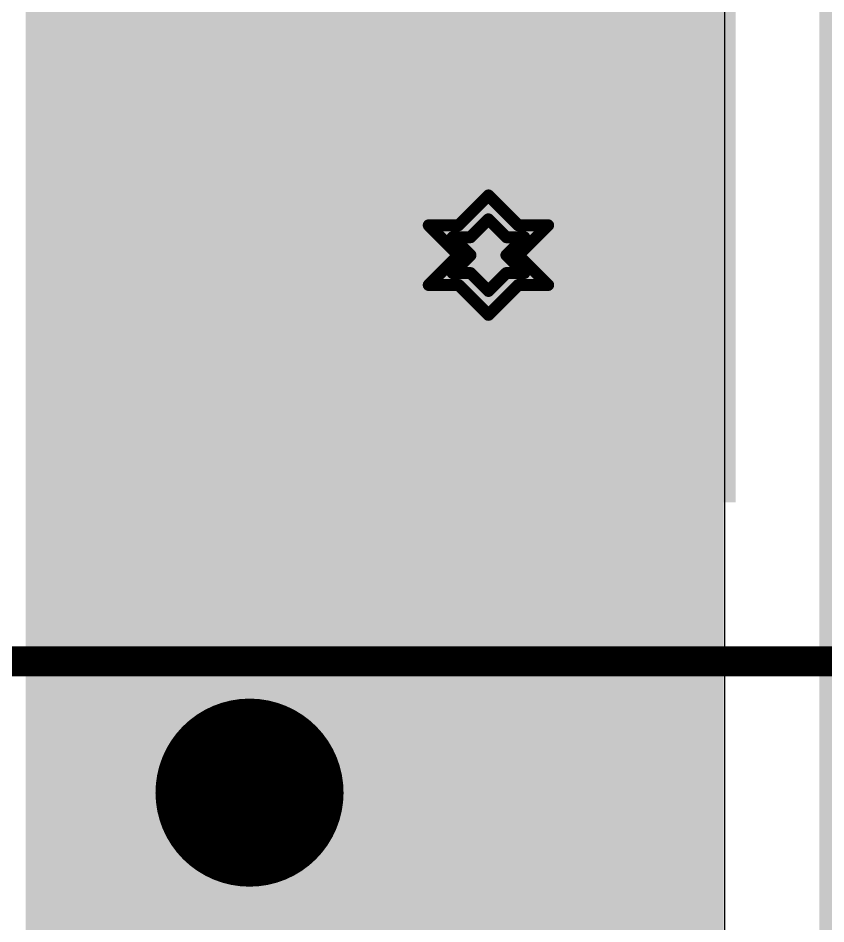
# Model space of a CAD drawing. Header units: inches. Extents: x 68 to 568, y 3 to 460.
# Drawn here: x 230.702 to 234.137, y 199.086 to 202.938 of the extents above; entities that cross this region are included whole.
import ezdxf

# ---------------------------------------------------------------- set-up
doc = ezdxf.new("R2010")
doc.units = ezdxf.units.IN
for name, color, linetype in [('Bottom Layer', 5, 'Continuous'), ('Bottom Solder', 6, 'Continuous'), ('Drill Drawing', 1, 'Continuous'), ('Layer 1', 16, 'Continuous'), ('Layer 2', 76, 'Continuous'), ('Multi-Layer', 9, 'Continuous'), ('Pad Holes', 156, 'Continuous'), ('Top Layer', 1, 'Continuous'), ('Top Overlay', 2, 'Continuous'), ('Top Solder', 216, 'Continuous')]:
    doc.layers.add(name, color=color, linetype=linetype)

# ---------------------------------------------------------------- blocks, each defined once
blk = doc.blocks.new('TO_220_3_415')
at = {"layer": 'Bottom Layer'}
blk.add_hatch(color=5, dxfattribs=at).paths.add_polyline_path([(-3.539998, 0.999998), (-1.540002, 0.999998), (-1.540002, -0.999998), (-3.539998, -0.999998)])
at = {"layer": 'Bottom Solder'}
blk.add_hatch(color=6, dxfattribs=at).paths.add_polyline_path([(-3.590797999999999, 1.050798), (-1.489202, 1.050798), (-1.489202, -1.050798), (-3.590797999999999, -1.050798)])
at = {"layer": 'Layer 1'}
blk.add_hatch(color=16, dxfattribs=at).paths.add_polyline_path([(-3.539998, 0.999998), (-1.540002, 0.999998), (-1.540002, -0.999998), (-3.539998, -0.999998)])
at = {"layer": 'Layer 2'}
blk.add_hatch(color=76, dxfattribs=at).paths.add_polyline_path([(-3.539998, 0.999998), (-1.540002, 0.999998), (-1.540002, -0.999998), (-3.539998, -0.999998)])
at = {"layer": 'Multi-Layer'}
blk.add_hatch(color=9, dxfattribs=at).paths.add_polyline_path([(-3.539998, 0.999998), (-1.540002, 0.999998), (-1.540002, -0.999998), (-3.539998, -0.999998)])
at = {"layer": 'Pad Holes'}
h = blk.add_hatch(color=7, dxfattribs=at)
edge = h.paths.add_edge_path()
edge.add_arc((-2.54, 0), 0.5999987999999999, 0, 360)
at = {"layer": 'Top Layer'}
blk.add_hatch(color=1, dxfattribs=at).paths.add_polyline_path([(-3.539998, 0.999998), (-1.540002, 0.999998), (-1.540002, -0.999998), (-3.539998, -0.999998)])
at = {"layer": 'Top Solder'}
blk.add_hatch(color=216, dxfattribs=at).paths.add_polyline_path([(-3.590797999999999, 1.050798), (-1.489202, 1.050798), (-1.489202, -1.050798), (-3.590797999999999, -1.050798)])
at = {"layer": 'Top Overlay'}
for points in [[(-5.0038, -1.7272, 0.127, 0.127, 0), (5.0292, -1.7272, 0.127, 0.127, 0)], [(-3.55473, -2.08609692, 0.3999992, 0.3999992, -314.8109165127927), (-3.55727, -2.08609692, 0.3999992, 0.3999992, 0)]]:
    blk.add_lwpolyline(points, format="xyseb", dxfattribs=at)
for points in [[(-3.6572698, -2.08609692, 0.1999996, 0.1999996, 1), (-3.4572702, -2.08609692, 0.1999996, 0.1999996, 1)], [(-3.654729799999999, -2.08609692, 0.1999996, 0.1999996, 1), (-3.4547302, -2.08609692, 0.1999996, 0.1999996, 1)]]:
    blk.add_lwpolyline(points, format="xyseb", close=True, dxfattribs=at)

msp = doc.modelspace()

# ---------------------------------------------------------------- hatches: boundary and pattern name
at = {"layer": 'Bottom Layer'}
h = msp.add_hatch(color=5, dxfattribs=at)
h.paths.add_polyline_path([(234.823, 229.10785522), (271.39899492, 229.10785268), (294.72699246, 229.10785776), (294.72699246, 229.10723292), (297.0790223, 229.10723292), (300.71059746, 225.47565776), (300.7106, 212.49625776), (297.3578, 209.14345776), (272.4404, 209.14345522), (241.6048, 209.14345522), (241.6048, 198.90725776), (234.10907712, 198.90725776), (234.10907712, 204.64765776), (228.346, 204.64765776), (228.346, 192.59535776), (223.1644, 187.41375776), (223.1644, 176.9108603), (214.7062, 176.9108603), (214.7062, 205.7908), (214.7062, 233.98465776), (214.7062, 238.20104506), (234.823, 238.20105776)])
h.paths.add_polyline_path([(222.6510152, 234.772454), (222.1569852, 234.772454), (221.67244464, 234.6760737), (221.21601934, 234.48701642), (220.80524546, 234.21254656), (220.45591164, 233.86321274), (220.18144178, 233.45243886), (219.9923845, 232.99601356), (219.8960042, 232.511473), (219.8960042, 232.017443), (219.9923845, 231.53290244), (220.18144178, 231.07647714), (220.45591164, 230.66570326), (220.80524546, 230.31636944), (221.21601934, 230.04189958), (221.67244464, 229.8528423), (222.1569852, 229.756462), (222.6510152, 229.756462), (223.13555576, 229.8528423), (223.59198106, 230.04189958), (224.00275494, 230.31636944), (224.35208876, 230.66570326), (224.62655862, 231.07647714), (224.8156159, 231.53290244), (224.9119962, 232.017443), (224.9119962, 232.511473), (224.8156159, 232.99601356), (224.62655862, 233.45243886), (224.35208876, 233.86321274), (224.00275494, 234.21254656), (223.59198106, 234.48701642), (223.13555576, 234.6760737)], flags=0)
h.paths.add_polyline_path([(288.02550218, 220.3454699), (287.5449799, 220.29284364), (287.0839572, 220.14748452), (286.66015312, 219.914978), (286.28984906, 219.60425472), (285.98728172, 219.22726284), (285.76407414, 218.79848798), (285.62880644, 218.33440204), (285.58667546, 217.85284598), (285.63930172, 217.3723237), (285.78466084, 216.911301), (286.01716736, 216.48749692), (286.32789064, 216.11719286), (286.70488252, 215.81462552), (287.13365738, 215.59141794), (287.59774332, 215.45615024), (288.07929938, 215.41401926), (288.55982166, 215.46664552), (289.02084436, 215.61200464), (289.44464844, 215.84451116), (289.8149524999999, 216.15523444), (290.11751984, 216.53222632), (290.34072742, 216.96100118), (290.47599512, 217.42508712), (290.5181261, 217.90664318), (290.4654998399999, 218.38716546), (290.32014072, 218.84818816), (290.0876342, 219.27199224), (289.77691092, 219.6422963), (289.39991904, 219.94486364), (288.97114418, 220.16807122), (288.50705824, 220.30333892)], flags=0)
h.paths.add_polyline_path([(222.65096694, 208.127854), (222.15693694, 208.127854), (221.67239638, 208.0314737), (221.21597108, 207.84241642), (220.8051972, 207.56794656), (220.45586338, 207.21861274), (220.18139352, 206.80783886), (219.99233624, 206.35141356), (219.89595594, 205.866873), (219.89595594, 205.372843), (219.99233624, 204.88830244), (220.18139352, 204.43187714), (220.45586338, 204.02110326), (220.8051972, 203.67176944), (221.21597108, 203.39729958), (221.67239638, 203.2082423), (222.15693694, 203.111862), (222.65096694, 203.111862), (223.1355075, 203.2082423), (223.5919328, 203.39729958), (224.00270668, 203.67176944), (224.3520405, 204.02110326), (224.62651036, 204.43187714), (224.81556764, 204.88830244), (224.91194794, 205.372843), (224.91194794, 205.866873), (224.81556764, 206.35141356), (224.62651036, 206.80783886), (224.3520405, 207.21861274), (224.00270668, 207.56794656), (223.5919328, 207.84241642), (223.1355075, 208.0314737)], flags=0)
h.paths.add_polyline_path([(237.94721524, 203.18433328), (237.61703048, 203.18433328), (237.29809792, 203.09887498), (237.0121498, 202.9337826), (236.77867554, 202.70030834), (236.61358316, 202.41436022), (236.52812486, 202.09542766), (236.52812486, 201.7652429), (236.61358316, 201.44631034), (236.77867554, 201.16036222), (237.0121498, 200.92688796), (237.29809792, 200.76179558), (237.61703048, 200.67633728), (237.94721524, 200.67633728), (238.2661478, 200.76179558), (238.55209592, 200.92688796), (238.78557018, 201.16036222), (238.95066256, 201.44631034), (239.03612086, 201.7652429), (239.03612086, 202.09542766), (238.95066256, 202.41436022), (238.78557018, 202.70030834), (238.55209592, 202.9337826), (238.2661478, 203.09887498)], flags=0)
at = {"layer": 'Top Layer'}
msp.add_hatch(color=1, dxfattribs=at).paths.add_polyline_path([(230.7336, 196.87525776), (233.70211832, 196.87525776), (233.70211832, 203.35225776), (230.7336, 203.35225776)])

# ---------------------------------------------------------------- linework, layer by layer
at = {"layer": 'Bottom Layer'}
msp.add_line((233.7054, 204.06345776), (233.7054, 198.38930604), dxfattribs=at)
at = {"layer": 'Drill Drawing'}
for points in [[(232.57512286, 202.05733528, 0.0508, 0.0508, 0), (232.70212286, 202.18433528, 0.0508, 0.0508, 0)], [(232.70212286, 202.18433528, 0.0508, 0.0508, 0), (232.82912286, 202.05733528, 0.0508, 0.0508, 0)], [(232.62592286, 202.00653528, 0.0508, 0.0508, 0), (232.70212286, 202.08273528, 0.0508, 0.0508, 0)], [(232.70212286, 202.08273528, 0.0508, 0.0508, 0), (232.77832286, 202.00653528, 0.0508, 0.0508, 0)], [(232.44812286, 202.05733528, 0.0508, 0.0508, 0), (232.57512286, 201.93033528, 0.0508, 0.0508, 0)], [(232.44812286, 202.05733528, 0.0508, 0.0508, 0), (232.57512286, 202.05733528, 0.0508, 0.0508, 0)], [(232.82912286, 202.05733528, 0.0508, 0.0508, 0), (232.95612286, 202.05733528, 0.0508, 0.0508, 0)], [(232.82912286, 201.93033528, 0.0508, 0.0508, 0), (232.95612286, 202.05733528, 0.0508, 0.0508, 0)], [(232.54972286, 202.00653528, 0.0508, 0.0508, 0), (232.62592286, 201.93033528, 0.0508, 0.0508, 0)], [(232.54972286, 202.00653528, 0.0508, 0.0508, 0), (232.62592286, 202.00653528, 0.0508, 0.0508, 0)], [(232.77832286, 202.00653528, 0.0508, 0.0508, 0), (232.85452286, 202.00653528, 0.0508, 0.0508, 0)], [(232.77832286, 201.93033528, 0.0508, 0.0508, 0), (232.85452286, 202.00653528, 0.0508, 0.0508, 0)], [(232.44812286, 201.80333528, 0.0508, 0.0508, 0), (232.57512286, 201.93033528, 0.0508, 0.0508, 0)], [(232.54972286, 201.85413528, 0.0508, 0.0508, 0), (232.62592286, 201.93033528, 0.0508, 0.0508, 0)], [(232.77832286, 201.93033528, 0.0508, 0.0508, 0), (232.85452286, 201.85413528, 0.0508, 0.0508, 0)], [(232.82912286, 201.93033528, 0.0508, 0.0508, 0), (232.95612286, 201.80333528, 0.0508, 0.0508, 0)], [(232.54972286, 201.85413528, 0.0508, 0.0508, 0), (232.62592286, 201.85413528, 0.0508, 0.0508, 0)], [(232.62592286, 201.85413528, 0.0508, 0.0508, 0), (232.70212286, 201.77793528, 0.0508, 0.0508, 0)], [(232.70212286, 201.77793528, 0.0508, 0.0508, 0), (232.77832286, 201.85413528, 0.0508, 0.0508, 0)], [(232.77832286, 201.85413528, 0.0508, 0.0508, 0), (232.85452286, 201.85413528, 0.0508, 0.0508, 0)], [(232.44812286, 201.80333528, 0.0508, 0.0508, 0), (232.57512286, 201.80333528, 0.0508, 0.0508, 0)], [(232.57512286, 201.80333528, 0.0508, 0.0508, 0), (232.70212286, 201.67633528, 0.0508, 0.0508, 0)], [(232.70212286, 201.67633528, 0.0508, 0.0508, 0), (232.82912286, 201.80333528, 0.0508, 0.0508, 0)], [(232.82912286, 201.80333528, 0.0508, 0.0508, 0), (232.95612286, 201.80333528, 0.0508, 0.0508, 0)]]:
    msp.add_lwpolyline(points, format="xyseb", dxfattribs=at)
for points in [[(232.68942286, 202.18433528, 0.0254, 0.0254, 1), (232.71482286, 202.18433528, 0.0254, 0.0254, 1)], [(232.68942286, 202.18433528, 0.0254, 0.0254, 1), (232.71482286, 202.18433528, 0.0254, 0.0254, 1)], [(232.68942286, 202.08273528, 0.0254, 0.0254, 1), (232.71482286, 202.08273528, 0.0254, 0.0254, 1)], [(232.68942286, 202.08273528, 0.0254, 0.0254, 1), (232.71482286, 202.08273528, 0.0254, 0.0254, 1)], [(232.43542286, 202.05733528, 0.0254, 0.0254, 1), (232.46082286, 202.05733528, 0.0254, 0.0254, 1)], [(232.43542286, 202.05733528, 0.0254, 0.0254, 1), (232.46082286, 202.05733528, 0.0254, 0.0254, 1)], [(232.56242286, 202.05733528, 0.0254, 0.0254, 1), (232.58782286, 202.05733528, 0.0254, 0.0254, 1)], [(232.56242286, 202.05733528, 0.0254, 0.0254, 1), (232.58782286, 202.05733528, 0.0254, 0.0254, 1)], [(232.81642286, 202.05733528, 0.0254, 0.0254, 1), (232.84182286, 202.05733528, 0.0254, 0.0254, 1)], [(232.81642286, 202.05733528, 0.0254, 0.0254, 1), (232.84182286, 202.05733528, 0.0254, 0.0254, 1)], [(232.94342286, 202.05733528, 0.0254, 0.0254, 1), (232.96882286, 202.05733528, 0.0254, 0.0254, 1)], [(232.94342286, 202.05733528, 0.0254, 0.0254, 1), (232.96882286, 202.05733528, 0.0254, 0.0254, 1)], [(232.53702286, 202.00653528, 0.0254, 0.0254, 1), (232.56242286, 202.00653528, 0.0254, 0.0254, 1)], [(232.53702286, 202.00653528, 0.0254, 0.0254, 1), (232.56242286, 202.00653528, 0.0254, 0.0254, 1)], [(232.61322286, 202.00653528, 0.0254, 0.0254, 1), (232.63862286, 202.00653528, 0.0254, 0.0254, 1)], [(232.61322286, 202.00653528, 0.0254, 0.0254, 1), (232.63862286, 202.00653528, 0.0254, 0.0254, 1)], [(232.76562286, 202.00653528, 0.0254, 0.0254, 1), (232.79102286, 202.00653528, 0.0254, 0.0254, 1)], [(232.76562286, 202.00653528, 0.0254, 0.0254, 1), (232.79102286, 202.00653528, 0.0254, 0.0254, 1)], [(232.84182286, 202.00653528, 0.0254, 0.0254, 1), (232.86722286, 202.00653528, 0.0254, 0.0254, 1)], [(232.84182286, 202.00653528, 0.0254, 0.0254, 1), (232.86722286, 202.00653528, 0.0254, 0.0254, 1)], [(232.56242286, 201.93033528, 0.0254, 0.0254, 1), (232.58782286, 201.93033528, 0.0254, 0.0254, 1)], [(232.56242286, 201.93033528, 0.0254, 0.0254, 1), (232.58782286, 201.93033528, 0.0254, 0.0254, 1)], [(232.61322286, 201.93033528, 0.0254, 0.0254, 1), (232.63862286, 201.93033528, 0.0254, 0.0254, 1)], [(232.61322286, 201.93033528, 0.0254, 0.0254, 1), (232.63862286, 201.93033528, 0.0254, 0.0254, 1)], [(232.76562286, 201.93033528, 0.0254, 0.0254, 1), (232.79102286, 201.93033528, 0.0254, 0.0254, 1)], [(232.76562286, 201.93033528, 0.0254, 0.0254, 1), (232.79102286, 201.93033528, 0.0254, 0.0254, 1)], [(232.81642286, 201.93033528, 0.0254, 0.0254, 1), (232.84182286, 201.93033528, 0.0254, 0.0254, 1)], [(232.81642286, 201.93033528, 0.0254, 0.0254, 1), (232.84182286, 201.93033528, 0.0254, 0.0254, 1)], [(232.53702286, 201.85413528, 0.0254, 0.0254, 1), (232.56242286, 201.85413528, 0.0254, 0.0254, 1)], [(232.53702286, 201.85413528, 0.0254, 0.0254, 1), (232.56242286, 201.85413528, 0.0254, 0.0254, 1)], [(232.61322286, 201.85413528, 0.0254, 0.0254, 1), (232.63862286, 201.85413528, 0.0254, 0.0254, 1)], [(232.61322286, 201.85413528, 0.0254, 0.0254, 1), (232.63862286, 201.85413528, 0.0254, 0.0254, 1)], [(232.76562286, 201.85413528, 0.0254, 0.0254, 1), (232.79102286, 201.85413528, 0.0254, 0.0254, 1)], [(232.76562286, 201.85413528, 0.0254, 0.0254, 1), (232.79102286, 201.85413528, 0.0254, 0.0254, 1)], [(232.84182286, 201.85413528, 0.0254, 0.0254, 1), (232.86722286, 201.85413528, 0.0254, 0.0254, 1)], [(232.84182286, 201.85413528, 0.0254, 0.0254, 1), (232.86722286, 201.85413528, 0.0254, 0.0254, 1)], [(232.43542286, 201.80333528, 0.0254, 0.0254, 1), (232.46082286, 201.80333528, 0.0254, 0.0254, 1)], [(232.43542286, 201.80333528, 0.0254, 0.0254, 1), (232.46082286, 201.80333528, 0.0254, 0.0254, 1)], [(232.56242286, 201.80333528, 0.0254, 0.0254, 1), (232.58782286, 201.80333528, 0.0254, 0.0254, 1)], [(232.56242286, 201.80333528, 0.0254, 0.0254, 1), (232.58782286, 201.80333528, 0.0254, 0.0254, 1)], [(232.81642286, 201.80333528, 0.0254, 0.0254, 1), (232.84182286, 201.80333528, 0.0254, 0.0254, 1)], [(232.81642286, 201.80333528, 0.0254, 0.0254, 1), (232.84182286, 201.80333528, 0.0254, 0.0254, 1)], [(232.94342286, 201.80333528, 0.0254, 0.0254, 1), (232.96882286, 201.80333528, 0.0254, 0.0254, 1)], [(232.94342286, 201.80333528, 0.0254, 0.0254, 1), (232.96882286, 201.80333528, 0.0254, 0.0254, 1)], [(232.68942286, 201.77793528, 0.0254, 0.0254, 1), (232.71482286, 201.77793528, 0.0254, 0.0254, 1)], [(232.68942286, 201.77793528, 0.0254, 0.0254, 1), (232.71482286, 201.77793528, 0.0254, 0.0254, 1)], [(232.68942286, 201.67633528, 0.0254, 0.0254, 1), (232.71482286, 201.67633528, 0.0254, 0.0254, 1)], [(232.68942286, 201.67633528, 0.0254, 0.0254, 1), (232.71482286, 201.67633528, 0.0254, 0.0254, 1)]]:
    msp.add_lwpolyline(points, format="xyseb", close=True, dxfattribs=at)

# ---------------------------------------------------------------- block references
msp.add_blockref('TO_220_3_415', (235.24212286, 201.93033528))

doc.saveas('drawing.dxf')
